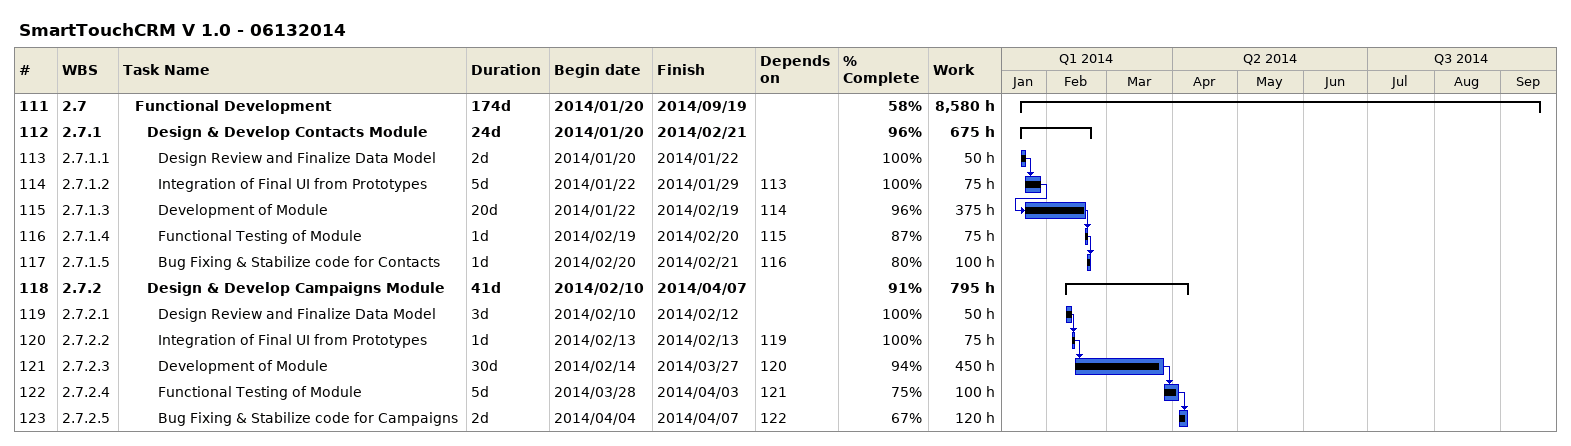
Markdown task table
SmartTouchCRM V 1.0 - 06132014

| ID | WBS | Task | Duration | Start | Finish | Predecessors | % complete | Work (h) |
|---|---|---|---|---|---|---|---|---|
| 111 | 2.7 | **Functional Development** | 174d | 2014-01-20 | 2014-09-19 |  | 58 | 8580 |
| 112 | 2.7.1 | **Design & Develop Contacts Module** | 24d | 2014-01-20 | 2014-02-21 |  | 96 | 675 |
| 113 | 2.7.1.1 | Design Review and Finalize Data Model | 2d | 2014-01-20 | 2014-01-22 |  | 100 | 50 |
| 114 | 2.7.1.2 | Integration of Final UI from Prototypes | 5d | 2014-01-22 | 2014-01-29 | 113 | 100 | 75 |
| 115 | 2.7.1.3 | Development of Module | 20d | 2014-01-22 | 2014-02-19 | 114 | 96 | 375 |
| 116 | 2.7.1.4 | Functional Testing of Module | 1d | 2014-02-19 | 2014-02-20 | 115 | 87 | 75 |
| 117 | 2.7.1.5 | Bug Fixing & Stabilize code for Contacts | 1d | 2014-02-20 | 2014-02-21 | 116 | 80 | 100 |
| 118 | 2.7.2 | **Design & Develop Campaigns Module** | 41d | 2014-02-10 | 2014-04-07 |  | 91 | 795 |
| 119 | 2.7.2.1 | Design Review and Finalize Data Model | 3d | 2014-02-10 | 2014-02-12 |  | 100 | 50 |
| 120 | 2.7.2.2 | Integration of Final UI from Prototypes | 1d | 2014-02-13 | 2014-02-13 | 119 | 100 | 75 |
| 121 | 2.7.2.3 | Development of Module | 30d | 2014-02-14 | 2014-03-27 | 120 | 94 | 450 |
| 122 | 2.7.2.4 | Functional Testing of Module | 5d | 2014-03-28 | 2014-04-03 | 121 | 75 | 100 |
| 123 | 2.7.2.5 | Bug Fixing & Stabilize code for Campaigns | 2d | 2014-04-04 | 2014-04-07 | 122 | 67 | 120 |
